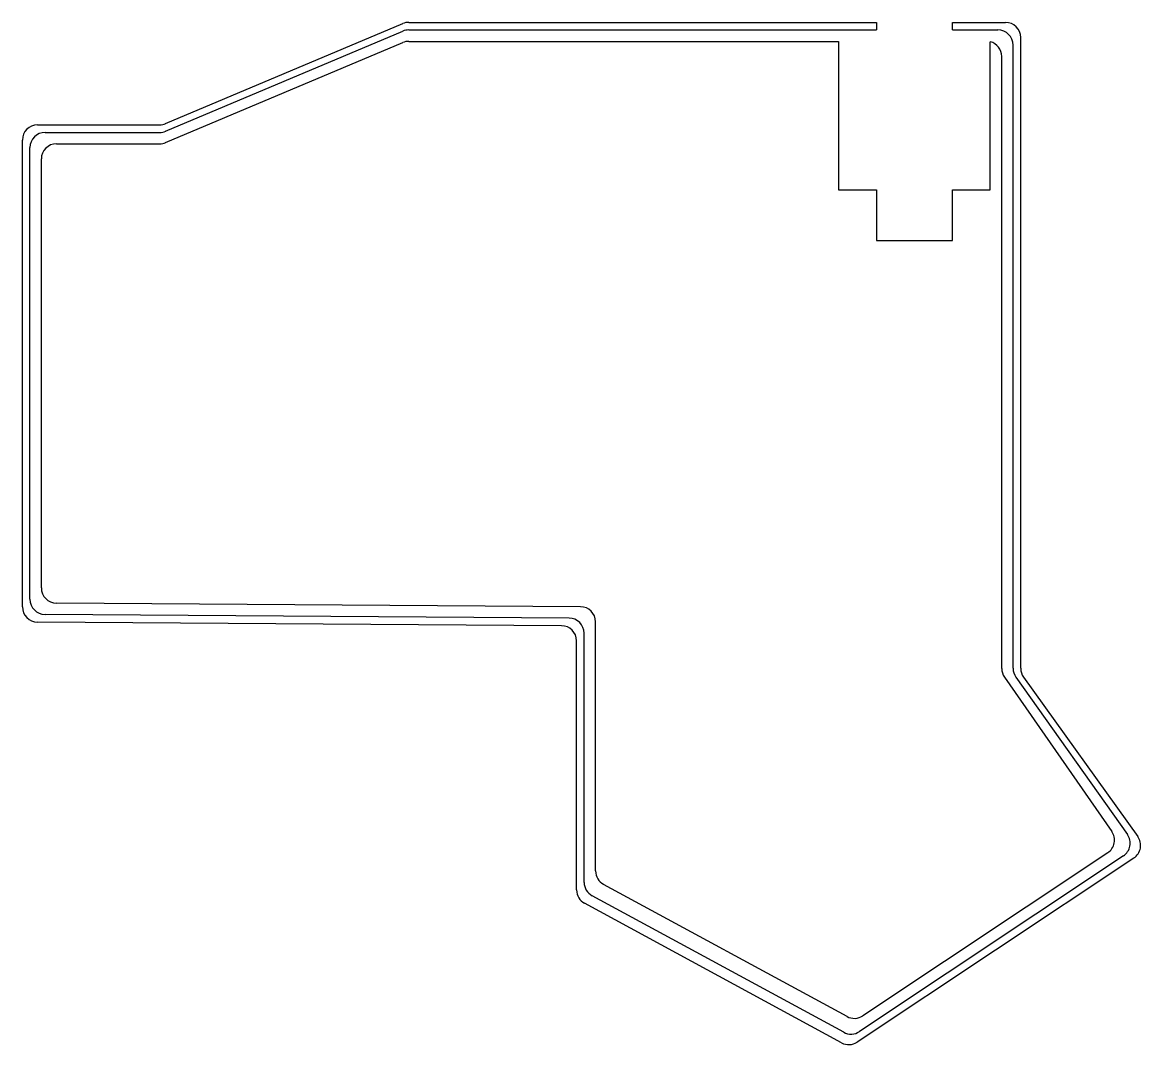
# Model space of a CAD drawing. Header units: millimetres. Extents: x 86 to 233, y -269 to -135.
import ezdxf

# ---------------------------------------------------------------- set-up
doc = ezdxf.new("R2010")
doc.units = ezdxf.units.MM

msp = doc.modelspace()

# ---------------------------------------------------------------- linework, layer by layer
for p, q in [((104.37, -148.09), (135.63, -134.91)), ((136.4, -134.75), (198, -134.75)), ((198, -134.75), (198, -135.75)), ((208, -134.75), (215, -134.75)), ((208, -135.75), (208, -134.75)), ((104.37, -149.09), (135.63, -135.91)), ((136.4, -135.75), (198, -135.75)), ((208, -135.75), (214, -135.75)), ((217, -219.86), (217, -136.75)), ((104.37, -150.59), (135.63, -137.41)), ((136.4, -137.25), (193, -137.25)), ((193, -137.25), (193, -156.8)), ((213, -156.8), (213, -137.31)), ((216, -219.86), (216, -137.75)), ((214.5, -219.87), (214.5, -139.25)), ((87.5, -148.25), (103.6, -148.25)), ((88.5, -149.25), (103.6, -149.25)), ((85.5, -211.76), (85.5, -150.25)), ((86.5, -210.76), (86.5, -151.25)), ((90, -150.75), (103.6, -150.75)), ((88, -209.26), (88, -152.75)), ((193, -156.8), (198, -156.8)), ((198, -156.8), (198, -163.5)), ((208, -156.8), (213, -156.8)), ((208, -163.5), (208, -156.8)), ((198, -163.5), (208, -163.5)), ((159.01, -211.74), (89.99, -211.26)), ((157.51, -213.24), (88.49, -212.76)), ((156.51, -214.24), (87.49, -213.76)), ((161, -246.56), (161, -213.74)), ((158.5, -249.06), (158.5, -216.24)), ((159.5, -248.06), (159.5, -215.24)), ((214.86, -221.01), (229, -241.35)), ((216.37, -221.02), (231.06, -241.75)), ((217.37, -221.02), (232.43, -242.02)), ((228.47, -244.16), (196.2, -265.65)), ((231.91, -244.85), (195.46, -269.11)), ((230.53, -244.57), (195.75, -267.72)), ((194.13, -265.74), (162.05, -248.32)), ((193.69, -267.81), (160.55, -249.82)), ((193.4, -269.2), (159.55, -250.82))]:
    msp.add_line(p, q)
for centre, start, end in [((136.4, -136.75), 90, 112.8737), ((215, -136.75), 0, 90), ((136.4, -137.75), 90, 112.8737), ((214, -137.75), 0, 90), ((136.4, -139.25), 90, 112.8737), ((212.5, -139.25), 0, 75.5225), ((87.5, -150.25), 90, 180), ((103.6, -146.25), 270, 292.8737), ((88.5, -151.25), 90, 180), ((103.6, -147.25), 270, 292.8737), ((90, -152.75), 90, 180), ((103.6, -148.75), 270, 292.8737), ((90, -209.26), 180, 269.6076), ((87.5, -211.76), 180, 269.6076), ((88.5, -210.76), 180, 269.6076), ((159, -213.74), 0, 89.6076), ((157.5, -215.24), 0, 89.6076), ((156.5, -216.24), 0, 89.6076), ((216.5, -219.87), 180, 214.8145), ((218, -219.86), 180, 215.3181), ((219, -219.86), 180, 215.6408), ((227.36, -242.49), 303.6616, 34.8145), ((229.42, -242.91), 303.6508, 35.3181), ((230.8, -243.18), 303.6443, 35.6408), ((163, -246.56), 180, 241.5), ((161.5, -248.06), 180, 241.5), ((160.5, -249.06), 180, 241.5), ((195.09, -263.98), 241.5, 303.6616), ((194.65, -266.06), 241.5, 303.6508), ((194.35, -267.44), 241.5, 303.6443)]:
    msp.add_arc(centre, 2, start, end)

doc.saveas('drawing.dxf')
